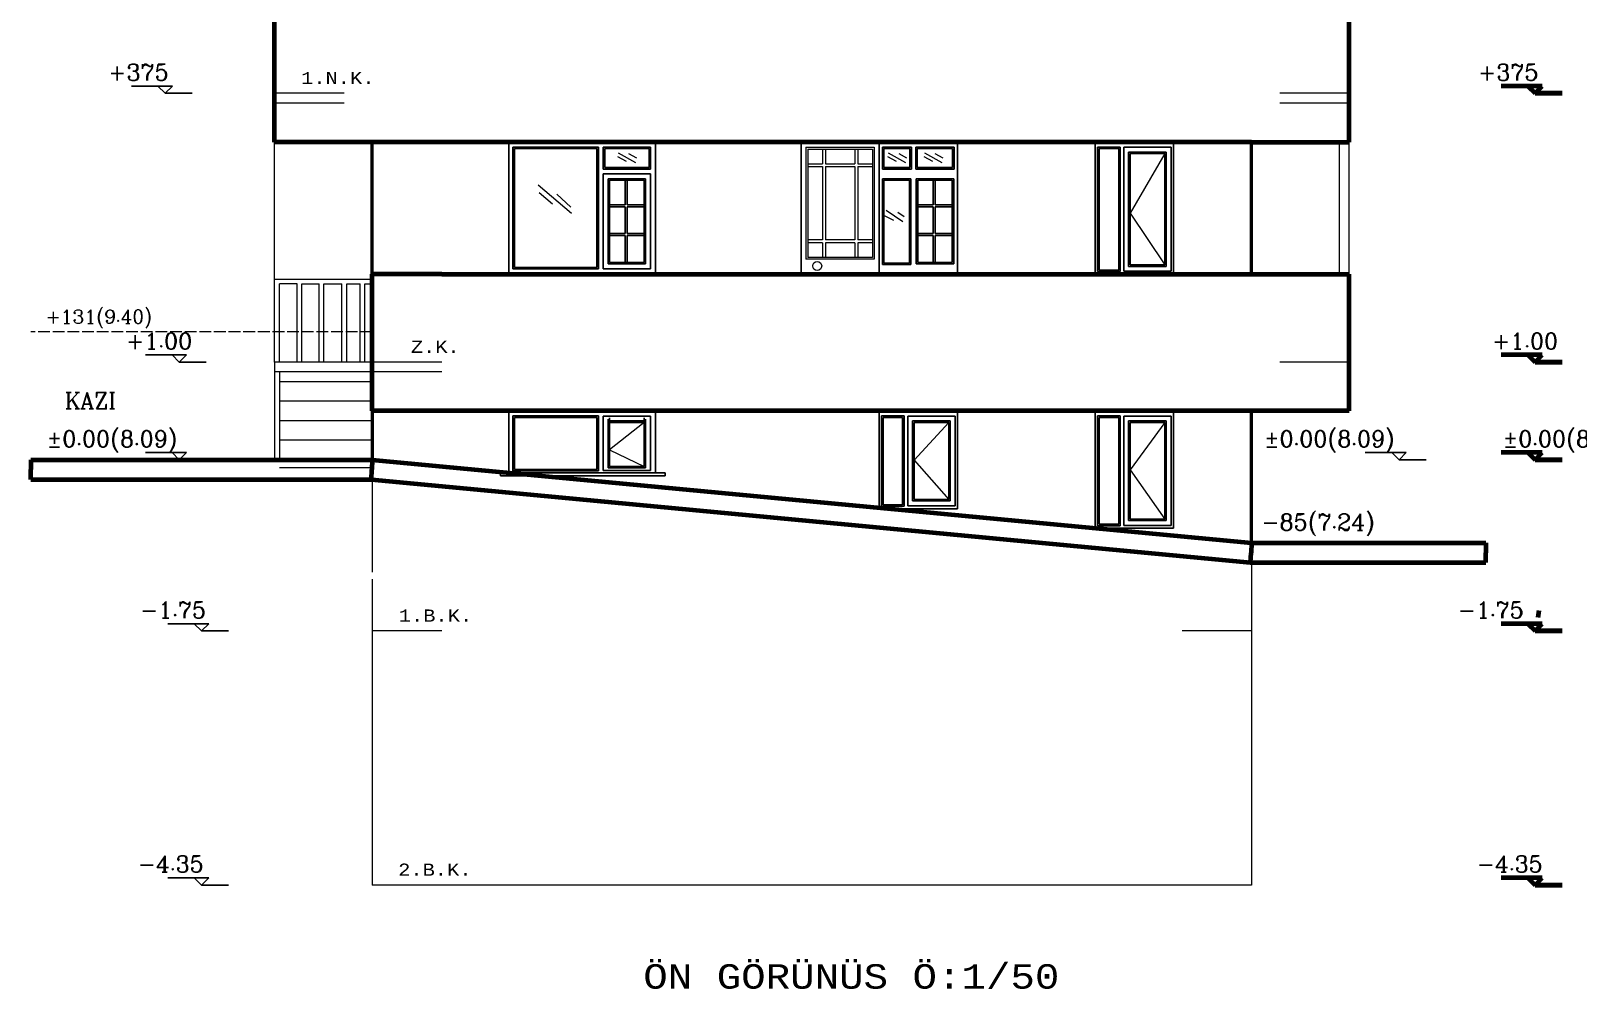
# Model space of a CAD drawing. Header units: millimetres. Extents: x 35860 to 71103, y -11298 to -8385.
# Drawn here: x 58163 to 59747, y -11105 to -10125 of the extents above; entities that cross this region are included whole.
import ezdxf
from ezdxf.enums import TextEntityAlignment as Align

# ---------------------------------------------------------------- set-up
doc = ezdxf.new("R2010")
doc.units = ezdxf.units.MM
doc.header["$MEASUREMENT"] = 0
doc.linetypes.add('ÇİZGİ1', pattern=[15, 12, -3])
doc.layers.get('0').update_dxf_attribs({"lineweight": 15})
for name, color, linetype, lineweight in [('02', 2, 'Continuous', 20), ('03_Yazı', 1, 'Continuous', 30), ('05', 4, 'Continuous', 50), ('07', 3, 'Continuous', 70), ('Merd&Balkon', 40, 'Continuous', 20)]:
    doc.layers.add(name, color=color, linetype=linetype, lineweight=lineweight)
doc.layers.add('1', color=1, linetype='Continuous')
doc.layers.add('RAK', color=110, linetype='Continuous')
doc.styles.add('C', font='')
doc.styles.add('ROMANC', font='romanc', dxfattribs={"height": 0.11})
doc.styles.get('C').set_extended_font_data('Courier New Tur')

msp = doc.modelspace()

# ---------------------------------------------------------------- linework, layer by layer
for p, q in [((58328.3, -10188.4), (58305.8, -10188.4)), ((58483.7, -10188.4), (58412.6, -10188.4)), ((59512.6, -10188.4), (59441.5, -10188.4)), ((58483.7, -10198.4), (58412.6, -10198.4)), ((59512.6, -10198.4), (59441.5, -10198.4)), ((58412.6, -10378.4), (58412.6, -10238.4)), ((58951.5, -10238.4), (58951.5, -10373.4)), ((58951.5, -10238.4), (58951.5, -10370.9)), ((58951.5, -10373.4), (58951.5, -10238.4)), ((58951.5, -10238.4), (58951.5, -10373.4)), ((58951.5, -10238.4), (58951.5, -10370.9)), ((58951.5, -10373.4), (58951.5, -10238.4)), ((58951.5, -10238.4), (58951.5, -10373.4)), ((58951.5, -10238.4), (58951.5, -10370.9)), ((58951.5, -10373.4), (58951.5, -10238.4)), ((58951.5, -10238.4), (58951.5, -10373.4)), ((58951.5, -10238.4), (58951.5, -10373.4)), ((58951.5, -10238.4), (58951.5, -10373.4)), ((58951.5, -10238.4), (58951.5, -10373.4)), ((58951.5, -10238.4), (58951.5, -10373.4)), ((58951.5, -10238.4), (58951.5, -10373.4)), ((58951.5, -10238.4), (59031.5, -10238.4)), ((58951.5, -10238.4), (59031.5, -10238.4)), ((58951.5, -10238.4), (59031.5, -10238.4)), ((58956.5, -10243.4), (58956.5, -10358.2)), ((58956.5, -10243.4), (59026.5, -10243.4)), ((58956.5, -10243.4), (58956.5, -10358.2)), ((58956.5, -10243.4), (59026.5, -10243.4)), ((58956.5, -10243.4), (58956.5, -10358.2)), ((58956.5, -10243.4), (59026.5, -10243.4)), ((58958.5, -10245.4), (58958.5, -10356.2)), ((58958.5, -10245.4), (59024.5, -10245.4)), ((58958.5, -10245.4), (58958.5, -10356.2)), ((58958.5, -10245.4), (59024.5, -10245.4)), ((58958.5, -10245.4), (58958.5, -10356.2)), ((58958.5, -10245.4), (59024.5, -10245.4)), ((58973.5, -10245.4), (58973.5, -10260.4)), ((58973.5, -10245.4), (58973.5, -10260.4)), ((58973.5, -10245.4), (58973.5, -10260.4)), ((58976.5, -10245.4), (58976.5, -10260.4)), ((58976.5, -10245.4), (58976.5, -10260.4)), ((58976.5, -10245.4), (58976.5, -10260.4)), ((59006.5, -10245.4), (59006.5, -10260.4)), ((59006.5, -10245.4), (59006.5, -10260.4)), ((59006.5, -10245.4), (59006.5, -10260.4)), ((59009.5, -10245.4), (59009.5, -10260.4)), ((59009.5, -10245.4), (59009.5, -10260.4)), ((59009.5, -10245.4), (59009.5, -10260.4)), ((59024.5, -10245.4), (59024.5, -10356.2)), ((59024.5, -10245.4), (59024.5, -10356.2)), ((59024.5, -10245.4), (59024.5, -10356.2)), ((59026.5, -10243.4), (59026.5, -10358.2)), ((59026.5, -10243.4), (59026.5, -10358.2)), ((59026.5, -10243.4), (59026.5, -10358.2)), ((59031.5, -10373.4), (59031.5, -10238.4)), ((59031.5, -10373.4), (59031.5, -10238.4)), ((59031.5, -10373), (59031.5, -10238.4)), ((59031.5, -10238.4), (59031.5, -10373.4)), ((59031.5, -10238.4), (59031.5, -10373.4)), ((59031.5, -10238.4), (59031.5, -10373.4)), ((59502.6, -10373.4), (59502.6, -10238.4)), ((59512.6, -10373.4), (59512.6, -10238.4)), ((58772.9, -10258.3), (58763.9, -10253.4)), ((58782.4, -10259.5), (58764.7, -10249.5)), ((58783.3, -10254.6), (58775.3, -10250.3)), ((58958.5, -10260.4), (58973.5, -10260.4)), ((58958.5, -10260.4), (58973.5, -10260.4)), ((58958.5, -10260.4), (58973.5, -10260.4)), ((58976.5, -10260.4), (59006.5, -10260.4)), ((58976.5, -10260.4), (59006.5, -10260.4)), ((58976.5, -10260.4), (59006.5, -10260.4)), ((59009.5, -10260.4), (59024.5, -10260.4)), ((59009.5, -10260.4), (59024.5, -10260.4)), ((59009.5, -10260.4), (59024.5, -10260.4)), ((59049.3, -10258.3), (59040.4, -10253.4)), ((59058.8, -10259.5), (59041.1, -10249.5)), ((59059.8, -10254.6), (59051.8, -10250.3)), ((59086.5, -10258.3), (59077.5, -10253.4)), ((59095.9, -10259.5), (59078.2, -10249.5)), ((59096.9, -10254.6), (59088.9, -10250.3)), ((59323.7, -10250.1), (59288.3, -10311.1)), ((58958.5, -10263.4), (58973.5, -10263.4)), ((58958.5, -10263.4), (58973.5, -10263.4)), ((58958.5, -10263.4), (58973.5, -10263.4)), ((58973.5, -10263.4), (58973.5, -10338.2)), ((58973.5, -10263.4), (58973.5, -10338.2)), ((58973.5, -10263.4), (58973.5, -10338.2)), ((58976.5, -10263.4), (58976.5, -10338.2)), ((58976.5, -10263.4), (59006.5, -10263.4)), ((58976.5, -10263.4), (58976.5, -10338.2)), ((58976.5, -10263.4), (59006.5, -10263.4)), ((58976.5, -10263.4), (58976.5, -10338.2)), ((58976.5, -10263.4), (59006.5, -10263.4)), ((59006.5, -10263.4), (59006.5, -10338.2)), ((59006.5, -10263.4), (59006.5, -10338.2)), ((59006.5, -10263.4), (59006.5, -10338.2)), ((59009.5, -10263.4), (59009.5, -10338.2)), ((59009.5, -10263.4), (59024.5, -10263.4)), ((59009.5, -10263.4), (59009.5, -10338.2)), ((59009.5, -10263.4), (59024.5, -10263.4)), ((59009.5, -10263.4), (59009.5, -10338.2)), ((59009.5, -10263.4), (59024.5, -10263.4)), ((58716.7, -10311.5), (58682.3, -10282.2)), ((58697.1, -10301.8), (58683.3, -10290.2)), ((58716, -10304.8), (58701.4, -10291.4)), ((59055.6, -10319.8), (59038.7, -10308.3)), ((59046.4, -10318.4), (59036.2, -10313.4)), ((59057.2, -10314.9), (59050.6, -10310.3)), ((59288.3, -10311.1), (59323.7, -10363.9)), ((58973.5, -10338.2), (58958.5, -10338.2)), ((58973.5, -10338.2), (58958.5, -10338.2)), ((58973.5, -10338.2), (58958.5, -10338.2)), ((59006.5, -10338.2), (58976.5, -10338.2)), ((59006.5, -10338.2), (58976.5, -10338.2)), ((59006.5, -10338.2), (58976.5, -10338.2)), ((59024.5, -10338.2), (59009.5, -10338.2)), ((59024.5, -10338.2), (59009.5, -10338.2)), ((59024.5, -10338.2), (59009.5, -10338.2)), ((58973.5, -10341.2), (58958.5, -10341.2)), ((58973.5, -10341.2), (58958.5, -10341.2)), ((58973.5, -10341.2), (58958.5, -10341.2)), ((59024.5, -10356.2), (58958.5, -10356.2)), ((59024.5, -10356.2), (58958.5, -10356.2)), ((59024.5, -10356.2), (58958.5, -10356.2)), ((58973.5, -10341.2), (58973.5, -10356.2)), ((58973.5, -10341.2), (58973.5, -10356.2)), ((58973.5, -10341.2), (58973.5, -10356.2)), ((59006.5, -10341.2), (58976.5, -10341.2)), ((58976.5, -10341.2), (58976.5, -10356.2)), ((59006.5, -10341.2), (58976.5, -10341.2)), ((58976.5, -10341.2), (58976.5, -10356.2)), ((59006.5, -10341.2), (58976.5, -10341.2)), ((58976.5, -10341.2), (58976.5, -10356.2)), ((59006.5, -10341.2), (59006.5, -10356.2)), ((59006.5, -10341.2), (59006.5, -10356.2)), ((59006.5, -10341.2), (59006.5, -10356.2)), ((59009.5, -10341.2), (59009.5, -10356.2)), ((59024.5, -10341.2), (59009.5, -10341.2)), ((59009.5, -10341.2), (59009.5, -10356.2)), ((59024.5, -10341.2), (59009.5, -10341.2)), ((59009.5, -10341.2), (59009.5, -10356.2)), ((59024.5, -10341.2), (59009.5, -10341.2)), ((59026.5, -10358.2), (58956.5, -10358.2)), ((59026.5, -10358.2), (58956.5, -10358.2)), ((59026.5, -10358.2), (58956.5, -10358.2)), ((58342.7, -10463.4), (58320.2, -10463.4)), ((58583.7, -10463.4), (58512.6, -10463.4)), ((59512.6, -10463.4), (59441.5, -10463.4)), ((58583.7, -10473.4), (58512.6, -10473.4)), ((59412.6, -10513.4), (59412.6, -10648.4)), ((58790.9, -10525.1), (58755.5, -10553.1)), ((59102.6, -10525.1), (59067.2, -10563.7)), ((59323.7, -10525.1), (59288.3, -10573.7)), ((58512.6, -10553.4), (58512.6, -10678.4)), ((58755.5, -10553.1), (58790.9, -10570.1)), ((58342.7, -10563.4), (58320.2, -10563.4)), ((59067.2, -10563.7), (59102.6, -10603.9)), ((59288.3, -10573.7), (59323.7, -10623.9)), ((59591.3, -10563.4), (59568.8, -10563.4)), ((59412.6, -10655.4), (59412.6, -10998.4)), ((58512.6, -10685.6), (58512.6, -10998.4)), ((58365.5, -10738.4), (58343, -10738.4)), ((58583.7, -10738.4), (58512.6, -10738.4)), ((59412.6, -10738.4), (59341.5, -10738.4)), ((58365.5, -10998.4), (58343, -10998.4)), ((58583.7, -10998.4), (58512.6, -10998.4)), ((59341.5, -10998.4), (58583.7, -10998.4)), ((59412.6, -10998.4), (59341.5, -10998.4))]:
    msp.add_line(p, q)
msp.add_circle((58968, -10365), 4.6)
msp.add_circle((58968, -10365), 4.6)
msp.add_circle((58968, -10365), 4.6)
at = {"layer": '02'}
for p, q in [((58412.6, -10463.4), (58412.6, -10378.4)), ((58412.6, -10378.4), (58512.6, -10378.4)), ((58435.6, -10383.4), (58417.6, -10383.4)), ((58417.6, -10463.4), (58417.6, -10383.4)), ((58435.6, -10463.4), (58435.6, -10383.4)), ((58440.6, -10463.4), (58440.6, -10383.4)), ((58440.6, -10383.4), (58458.1, -10383.4)), ((58458.1, -10463.4), (58458.1, -10383.4)), ((58463.1, -10463.4), (58463.1, -10383.4)), ((58463.1, -10383.4), (58481.5, -10383.4)), ((58481.5, -10463.4), (58481.5, -10383.4)), ((58486.5, -10463.4), (58486.5, -10383.4)), ((58486.5, -10383.4), (58500.1, -10383.4)), ((58500.1, -10463.4), (58500.1, -10383.4)), ((58505.1, -10463.4), (58505.1, -10383.4)), ((58505.1, -10383.4), (58512.6, -10383.4))]:
    msp.add_line(p, q, dxfattribs=at)
at = {"layer": '02', "linetype": 'ÇİZGİ1'}
msp.add_line((58512.6, -10432.4), (58163.2, -10432.4), dxfattribs=at)
at = {"layer": '05'}
for p, q in [((58512.6, -10373.4), (58512.6, -10238.4)), ((59412.6, -10373.4), (59412.6, -10238.4)), ((58512.6, -10513.4), (58512.6, -10563.4)), ((59412.6, -10648.4), (59412.6, -10513.4))]:
    msp.add_line(p, q, dxfattribs=at)
at = {"layer": '07'}
for p, q in [((58412.6, -10238.4), (58412.6, -10098.4)), ((59512.6, -10238.4), (59512.6, -10098.4)), ((59710.1, -10181), (59668.2, -10181)), ((59710.1, -10181), (59668.2, -10181)), ((59695.4, -10181), (59702.8, -10188.4)), ((59702.8, -10188.4), (59710.1, -10181)), ((59702.8, -10188.4), (59730.4, -10188.4)), ((59730.4, -10188.4), (59707.9, -10188.4)), ((58512.6, -10238.4), (58412.6, -10238.4)), ((59341.5, -10238.4), (58512.6, -10238.4)), ((58512.6, -10238.4), (58512.6, -10238.4)), ((59412.6, -10238.4), (59341.5, -10238.4)), ((59412.6, -10238.4), (59512.6, -10238.4)), ((59412.6, -10238.4), (59412.6, -10238.4)), ((58583.7, -10373.4), (58512.6, -10373.4)), ((58512.6, -10513.4), (58512.6, -10373.4)), ((58583.7, -10373.4), (59512.6, -10373.4)), ((59512.6, -10513.4), (59512.6, -10373.4)), ((59710.1, -10456), (59668.2, -10456)), ((59710.1, -10456), (59668.2, -10456)), ((59695.4, -10456), (59702.8, -10463.4)), ((59702.8, -10463.4), (59710.1, -10456)), ((59702.8, -10463.4), (59730.4, -10463.4)), ((59730.4, -10463.4), (59707.9, -10463.4)), ((59512.6, -10513.4), (58512.6, -10513.4)), ((59710.1, -10556), (59668.2, -10556)), ((59710.1, -10556), (59668.2, -10556)), ((59695.4, -10556), (59702.8, -10563.4)), ((59702.8, -10563.4), (59710.1, -10556)), ((58163.2, -10563.4), (58163.2, -10573.4)), ((58163.2, -10563.4), (58512.6, -10563.4)), ((58163.2, -10583.4), (58163.2, -10573.4)), ((58511.7, -10583.4), (58512.2, -10573.4)), ((58512.6, -10563.4), (58512.2, -10573.4)), ((58512.6, -10563.4), (59412.6, -10648.4)), ((59702.8, -10563.4), (59730.4, -10563.4)), ((59730.4, -10563.4), (59707.9, -10563.4)), ((58163.2, -10583.4), (58511.7, -10583.4)), ((58511.7, -10583.4), (59411.7, -10668.4)), ((59412.6, -10648.4), (59412.2, -10658.4)), ((59412.6, -10648.4), (59652.4, -10648.4)), ((59652.4, -10648.4), (59652.4, -10658.4)), ((59411.7, -10668.4), (59412.2, -10658.4)), ((59411.7, -10668.4), (59652.4, -10668.4)), ((59652.4, -10668.4), (59652.4, -10658.4)), ((59706.1, -10724.8), (59707, -10717.4)), ((59710.1, -10731), (59668.2, -10731)), ((59710.1, -10731), (59668.2, -10731)), ((59695.4, -10731), (59702.8, -10738.4)), ((59702.8, -10738.4), (59710.1, -10731)), ((59702.8, -10738.4), (59730.4, -10738.4)), ((59730.4, -10738.4), (59707.9, -10738.4)), ((59710.1, -10991), (59668.2, -10991)), ((59710.1, -10991), (59668.2, -10991)), ((59695.4, -10991), (59702.8, -10998.4)), ((59702.8, -10998.4), (59710.1, -10991)), ((59702.8, -10998.4), (59730.4, -10998.4)), ((59730.4, -10998.4), (59707.9, -10998.4))]:
    msp.add_line(p, q, dxfattribs=at)
at = {"layer": '1'}
for p, q in [((58652.4, -10373.4), (58652.4, -10238.4)), ((58652.4, -10373.4), (58652.4, -10238.4)), ((58652.4, -10373), (58652.4, -10238.4)), ((58652.4, -10238.4), (58802.4, -10238.4)), ((58656.6, -10296.4), (58656.6, -10243.4)), ((58656.6, -10296.4), (58656.6, -10243.4)), ((58656.6, -10296.4), (58656.6, -10243.4)), ((58656.6, -10243.4), (58744, -10243.4)), ((58658.1, -10291.4), (58658.1, -10244.9)), ((58658.1, -10291.4), (58658.1, -10244.9)), ((58658.1, -10244.9), (58742.5, -10244.9)), ((58658.1, -10291.4), (58658.1, -10244.9)), ((58672.4, -10238.4), (58772.4, -10238.4)), ((58672.4, -10238.4), (58772.4, -10238.4)), ((58676.6, -10243.4), (58714, -10243.4)), ((58676.6, -10243.4), (58714, -10243.4)), ((58678.1, -10244.9), (58712.5, -10244.9)), ((58678.1, -10244.9), (58712.5, -10244.9)), ((58742.5, -10288.9), (58742.5, -10244.9)), ((58742.5, -10288.9), (58742.5, -10244.9)), ((58742.5, -10288.9), (58742.5, -10244.9)), ((58744, -10293.9), (58744, -10243.4)), ((58744, -10293.9), (58744, -10243.4)), ((58744, -10293.9), (58744, -10243.4)), ((58749, -10243.4), (58749, -10265.9)), ((58749, -10243.4), (58797.4, -10243.4)), ((58749, -10243.4), (58749, -10265.9)), ((58749, -10243.4), (58797.4, -10243.4)), ((58749, -10243.4), (58749, -10265.9)), ((58749, -10243.4), (58797.4, -10243.4)), ((58750.5, -10244.9), (58750.5, -10264.4)), ((58750.5, -10244.9), (58795.9, -10244.9)), ((58750.5, -10244.9), (58750.5, -10264.4)), ((58750.5, -10244.9), (58795.9, -10244.9)), ((58750.5, -10244.9), (58750.5, -10264.4)), ((58750.5, -10244.9), (58795.9, -10244.9)), ((58795.9, -10244.9), (58795.9, -10264.4)), ((58795.9, -10244.9), (58795.9, -10264.4)), ((58795.9, -10244.9), (58795.9, -10264.4)), ((58797.4, -10243.4), (58797.4, -10265.9)), ((58797.4, -10243.4), (58797.4, -10265.9)), ((58797.4, -10243.4), (58797.4, -10265.9)), ((58802.4, -10238.4), (58802.4, -10373.4)), ((58802.4, -10238.4), (58802.4, -10370.9)), ((58802.4, -10373.4), (58802.4, -10238.4)), ((58802.4, -10238.4), (58802.4, -10373.4)), ((58802.4, -10238.4), (58802.4, -10370.9)), ((58802.4, -10373.4), (58802.4, -10238.4)), ((58802.4, -10238.4), (58802.4, -10373.4)), ((58802.4, -10238.4), (58802.4, -10370.9)), ((58802.4, -10373.4), (58802.4, -10238.4)), ((58802.4, -10238.4), (58802.4, -10373.4)), ((58802.4, -10238.4), (58802.4, -10373.4)), ((58802.4, -10238.4), (58802.4, -10373.4)), ((58802.4, -10238.4), (58802.4, -10373.4)), ((58802.4, -10238.4), (58802.4, -10373.4)), ((58802.4, -10238.4), (58802.4, -10373.4)), ((59031.5, -10238.4), (59081.5, -10238.4)), ((59031.5, -10238.4), (59081.5, -10238.4)), ((59031.5, -10238.4), (59111.5, -10238.4)), ((59031.5, -10373.4), (59031.5, -10238.4)), ((59034.7, -10265.9), (59034.7, -10243.4)), ((59034.7, -10243.4), (59064.5, -10243.4)), ((59036.2, -10244.9), (59063, -10244.9)), ((59036.2, -10264.4), (59036.2, -10244.9)), ((59059.7, -10243.4), (59064.5, -10243.4)), ((59061.2, -10244.9), (59063, -10244.9)), ((59063, -10244.9), (59063, -10264.4)), ((59063, -10244.9), (59063, -10264.4)), ((59063, -10244.9), (59063, -10264.4)), ((59064.5, -10243.4), (59064.5, -10265.9)), ((59064.5, -10243.4), (59064.5, -10265.9)), ((59064.5, -10243.4), (59064.5, -10265.9)), ((59069, -10243.4), (59108.1, -10243.4)), ((59069, -10243.4), (59069, -10265.9)), ((59069, -10244.9), (59069, -10264.4)), ((59069, -10244.9), (59069, -10264.4)), ((59070.5, -10244.9), (59106.6, -10244.9)), ((59070.5, -10244.9), (59070.5, -10264.4)), ((59106.6, -10244.9), (59106.6, -10264.4)), ((59106.6, -10244.9), (59106.6, -10264.4)), ((59106.6, -10244.9), (59106.6, -10264.4)), ((59108.1, -10243.4), (59108.1, -10265.9)), ((59108.1, -10243.4), (59108.1, -10265.9)), ((59108.1, -10243.4), (59108.1, -10265.9)), ((59111.5, -10238.4), (59111.5, -10373.4)), ((59111.5, -10238.4), (59111.5, -10370.9)), ((59111.5, -10373.4), (59111.5, -10238.4)), ((59111.5, -10238.4), (59111.5, -10373.4)), ((59111.5, -10238.4), (59111.5, -10370.9)), ((59111.5, -10373.4), (59111.5, -10238.4)), ((59111.5, -10238.4), (59111.5, -10373.4)), ((59111.5, -10238.4), (59111.5, -10370.9)), ((59111.5, -10373.4), (59111.5, -10238.4)), ((59252.6, -10238.4), (59302.6, -10238.4)), ((59252.6, -10238.4), (59302.6, -10238.4)), ((59252.6, -10238.4), (59332.6, -10238.4)), ((59252.6, -10238.4), (59302.6, -10238.4)), ((59252.6, -10238.4), (59302.6, -10238.4)), ((59252.6, -10238.4), (59332.6, -10238.4)), ((59252.6, -10373.4), (59252.6, -10238.4)), ((59252.6, -10373.4), (59252.6, -10238.4)), ((59252.6, -10373.4), (59252.6, -10238.4)), ((59255.1, -10370.8), (59255.1, -10243.4)), ((59255.1, -10243.4), (59278.1, -10243.4)), ((59256.6, -10369.3), (59256.6, -10244.9)), ((59256.6, -10244.9), (59276.6, -10244.9)), ((59276.6, -10369.3), (59276.6, -10244.9)), ((59278.1, -10370.8), (59278.1, -10243.4)), ((59281.8, -10243.6), (59281.8, -10311.1)), ((59281.8, -10243.6), (59330.2, -10243.6)), ((59281.8, -10243.6), (59281.8, -10311.1)), ((59281.8, -10243.6), (59330.2, -10243.6)), ((59281.8, -10243.6), (59281.8, -10311.1)), ((59281.8, -10243.6), (59330.2, -10243.6)), ((59330.2, -10243.6), (59330.2, -10311.1)), ((59330.2, -10243.6), (59330.2, -10311.1)), ((59330.2, -10243.6), (59330.2, -10311.1)), ((59332.6, -10238.4), (59332.6, -10373.4)), ((59332.6, -10238.4), (59332.6, -10373.4)), ((59332.6, -10238.4), (59332.6, -10373.4)), ((59332.6, -10238.4), (59332.6, -10373.4)), ((59332.6, -10238.4), (59332.6, -10373.4)), ((59332.6, -10238.4), (59332.6, -10373.4)), ((59332.6, -10373.4), (59332.6, -10238.4)), ((59332.6, -10373.4), (59332.6, -10238.4)), ((59332.6, -10373.4), (59332.6, -10238.4)), ((59286.8, -10248.6), (59325.2, -10248.6)), ((59286.8, -10248.6), (59325.2, -10248.6)), ((59286.8, -10248.6), (59325.2, -10248.6)), ((59286.8, -10308.4), (59286.8, -10248.6)), ((59286.8, -10308.4), (59286.8, -10248.6)), ((59286.8, -10308.4), (59286.8, -10248.6)), ((59288.3, -10250.1), (59323.7, -10250.1)), ((59288.3, -10250.1), (59323.7, -10250.1)), ((59288.3, -10250.1), (59323.7, -10250.1)), ((59288.3, -10308.4), (59288.3, -10250.1)), ((59288.3, -10308.4), (59288.3, -10250.1)), ((59288.3, -10308.4), (59288.3, -10250.1)), ((59323.7, -10250.1), (59323.7, -10311.1)), ((59323.7, -10250.1), (59323.7, -10311.1)), ((59323.7, -10250.1), (59323.7, -10311.1)), ((59325.2, -10248.6), (59325.2, -10311.1)), ((59325.2, -10248.6), (59325.2, -10311.1)), ((59325.2, -10248.6), (59325.2, -10311.1)), ((58742.5, -10366.5), (58742.5, -10272.4)), ((58742.5, -10366.5), (58742.5, -10272.4)), ((58742.5, -10366.5), (58742.5, -10272.4)), ((58744, -10368), (58744, -10270.9)), ((58744, -10368), (58744, -10270.9)), ((58744, -10368), (58744, -10270.9)), ((58797.4, -10265.9), (58749, -10265.9)), ((58797.4, -10265.9), (58749, -10265.9)), ((58797.4, -10265.9), (58749, -10265.9)), ((58749, -10270.9), (58749, -10368)), ((58749, -10270.9), (58797.4, -10270.9)), ((58749, -10270.9), (58749, -10368)), ((58749, -10270.9), (58797.4, -10270.9)), ((58749, -10270.9), (58749, -10368)), ((58749, -10270.9), (58797.4, -10270.9)), ((58795.9, -10264.4), (58750.5, -10264.4)), ((58795.9, -10264.4), (58750.5, -10264.4)), ((58795.9, -10264.4), (58750.5, -10264.4)), ((58754, -10363), (58754, -10275.9)), ((58754, -10275.9), (58792.4, -10275.9)), ((58754, -10363), (58754, -10275.9)), ((58754, -10275.9), (58792.4, -10275.9)), ((58754, -10363), (58754, -10275.9)), ((58754, -10275.9), (58792.4, -10275.9)), ((58755.5, -10361.5), (58755.5, -10277.4)), ((58755.5, -10277.4), (58790.9, -10277.4)), ((58755.5, -10361.5), (58755.5, -10277.4)), ((58755.5, -10277.4), (58790.9, -10277.4)), ((58755.5, -10361.5), (58755.5, -10277.4)), ((58755.5, -10277.4), (58790.9, -10277.4)), ((58771.4, -10277.4), (58771.4, -10302.6)), ((58771.4, -10277.4), (58771.4, -10302.6)), ((58771.4, -10277.4), (58771.4, -10302.6)), ((58773.4, -10277.4), (58773.4, -10302.6)), ((58773.4, -10277.4), (58773.4, -10302.6)), ((58773.4, -10277.4), (58773.4, -10302.6)), ((58790.9, -10277.4), (58790.9, -10361.5)), ((58790.9, -10277.4), (58790.9, -10361.5)), ((58790.9, -10277.4), (58790.9, -10361.5)), ((58792.4, -10275.9), (58792.4, -10363)), ((58792.4, -10275.9), (58792.4, -10363)), ((58792.4, -10275.9), (58792.4, -10363)), ((58797.4, -10270.9), (58797.4, -10368)), ((58797.4, -10270.9), (58797.4, -10368)), ((58797.4, -10270.9), (58797.4, -10368)), ((59064.5, -10265.9), (59034.7, -10265.9)), ((59034.7, -10363.6), (59034.7, -10275.9)), ((59034.7, -10275.9), (59064, -10275.9)), ((59063, -10264.4), (59036.2, -10264.4)), ((59036.2, -10277.4), (59062.5, -10277.4)), ((59036.2, -10362.1), (59036.2, -10277.4)), ((59062.5, -10277.4), (59062.5, -10361.5)), ((59062.5, -10277.4), (59062.5, -10361.5)), ((59062.5, -10277.4), (59062.5, -10362.1)), ((59064, -10275.9), (59064, -10363)), ((59064, -10275.9), (59064, -10363)), ((59064, -10275.9), (59064, -10363.6)), ((59108.1, -10265.9), (59069, -10265.9)), ((59069.4, -10363), (59069.4, -10275.9)), ((59069.4, -10275.9), (59107.8, -10275.9)), ((59069.4, -10363), (59069.4, -10275.9)), ((59069.4, -10275.9), (59107.8, -10275.9)), ((59069.4, -10363), (59069.4, -10275.9)), ((59069.4, -10275.9), (59107.8, -10275.9)), ((59106.6, -10264.4), (59070.5, -10264.4)), ((59070.9, -10361.5), (59070.9, -10277.4)), ((59070.9, -10277.4), (59106.3, -10277.4)), ((59070.9, -10361.5), (59070.9, -10277.4)), ((59070.9, -10277.4), (59106.3, -10277.4)), ((59070.9, -10361.5), (59070.9, -10277.4)), ((59070.9, -10277.4), (59106.3, -10277.4)), ((59086.8, -10277.4), (59086.8, -10302.6)), ((59086.8, -10277.4), (59086.8, -10302.6)), ((59086.8, -10277.4), (59086.8, -10302.6)), ((59088.8, -10277.4), (59088.8, -10302.6)), ((59088.8, -10277.4), (59088.8, -10302.6)), ((59088.8, -10277.4), (59088.8, -10302.6)), ((59106.3, -10277.4), (59106.3, -10361.5)), ((59106.3, -10277.4), (59106.3, -10361.5)), ((59106.3, -10277.4), (59106.3, -10361.5)), ((59107.8, -10275.9), (59107.8, -10363)), ((59107.8, -10275.9), (59107.8, -10363)), ((59107.8, -10275.9), (59107.8, -10363)), ((58656.6, -10368), (58656.6, -10283.4)), ((58656.6, -10368), (58656.6, -10283.4)), ((58656.6, -10368), (58656.6, -10283.4)), ((58658.1, -10366.5), (58658.1, -10284.9)), ((58658.1, -10366.5), (58658.1, -10284.9)), ((58658.1, -10366.5), (58658.1, -10284.9)), ((58755.5, -10302.6), (58771.4, -10302.6)), ((58755.5, -10302.6), (58771.4, -10302.6)), ((58755.5, -10302.6), (58771.4, -10302.6)), ((58755.5, -10304.6), (58771.4, -10304.6)), ((58755.5, -10304.6), (58771.4, -10304.6)), ((58755.5, -10304.6), (58771.4, -10304.6)), ((58771.4, -10304.6), (58771.4, -10331.7)), ((58771.4, -10304.6), (58771.4, -10331.7)), ((58771.4, -10304.6), (58771.4, -10331.7)), ((58773.4, -10302.6), (58790.9, -10302.6)), ((58773.4, -10302.6), (58790.9, -10302.6)), ((58773.4, -10302.6), (58790.9, -10302.6)), ((58773.4, -10304.6), (58773.4, -10331.7)), ((58773.4, -10304.6), (58790.9, -10304.6)), ((58773.4, -10304.6), (58773.4, -10331.7)), ((58773.4, -10304.6), (58790.9, -10304.6)), ((58773.4, -10304.6), (58773.4, -10331.7)), ((58773.4, -10304.6), (58790.9, -10304.6)), ((59070.9, -10302.6), (59086.8, -10302.6)), ((59070.9, -10302.6), (59086.8, -10302.6)), ((59070.9, -10302.6), (59086.8, -10302.6)), ((59070.9, -10304.6), (59086.8, -10304.6)), ((59070.9, -10304.6), (59086.8, -10304.6)), ((59070.9, -10304.6), (59086.8, -10304.6)), ((59086.8, -10304.6), (59086.8, -10331.7)), ((59086.8, -10304.6), (59086.8, -10331.7)), ((59086.8, -10304.6), (59086.8, -10331.7)), ((59088.8, -10302.6), (59106.3, -10302.6)), ((59088.8, -10302.6), (59106.3, -10302.6)), ((59088.8, -10302.6), (59106.3, -10302.6)), ((59088.8, -10304.6), (59088.8, -10331.7)), ((59088.8, -10304.6), (59106.3, -10304.6)), ((59088.8, -10304.6), (59088.8, -10331.7)), ((59088.8, -10304.6), (59106.3, -10304.6)), ((59088.8, -10304.6), (59088.8, -10331.7)), ((59088.8, -10304.6), (59106.3, -10304.6)), ((59286.8, -10308.4), (59286.8, -10358.6)), ((59286.8, -10308.4), (59286.8, -10358.6)), ((59286.8, -10308.4), (59286.8, -10365.4)), ((59288.3, -10308.4), (59288.3, -10357.1)), ((59288.3, -10308.4), (59288.3, -10357.1)), ((59288.3, -10308.4), (59288.3, -10363.9)), ((59281.8, -10363.6), (59281.8, -10311.1)), ((59281.8, -10363.6), (59281.8, -10311.1)), ((59281.8, -10370.4), (59281.8, -10311.1)), ((59323.7, -10357.1), (59323.7, -10311.1)), ((59323.7, -10357.1), (59323.7, -10311.1)), ((59323.7, -10363.9), (59323.7, -10311.1)), ((59325.2, -10358.6), (59325.2, -10311.1)), ((59325.2, -10358.6), (59325.2, -10311.1)), ((59325.2, -10365.4), (59325.2, -10311.1)), ((59330.2, -10363.6), (59330.2, -10311.1)), ((59330.2, -10363.6), (59330.2, -10311.1)), ((59330.2, -10370.4), (59330.2, -10311.1)), ((58755.5, -10331.7), (58771.4, -10331.7)), ((58755.5, -10331.7), (58771.4, -10331.7)), ((58755.5, -10331.7), (58771.4, -10331.7)), ((58771.4, -10333.9), (58755.5, -10333.9)), ((58771.4, -10333.9), (58755.5, -10333.9)), ((58771.4, -10333.9), (58755.5, -10333.9)), ((58771.4, -10333.9), (58771.4, -10361.5)), ((58771.4, -10333.9), (58771.4, -10361.5)), ((58771.4, -10333.9), (58771.4, -10361.5)), ((58773.4, -10331.7), (58791, -10331.7)), ((58773.4, -10331.7), (58791, -10331.7)), ((58773.4, -10331.7), (58791, -10331.7)), ((58773.4, -10333.9), (58773.4, -10361.5)), ((58790.9, -10333.9), (58773.4, -10333.9)), ((58773.4, -10333.9), (58773.4, -10361.5)), ((58790.9, -10333.9), (58773.4, -10333.9)), ((58773.4, -10333.9), (58773.4, -10361.5)), ((58790.9, -10333.9), (58773.4, -10333.9)), ((59070.9, -10331.7), (59086.8, -10331.7)), ((59070.9, -10331.7), (59086.8, -10331.7)), ((59070.9, -10331.7), (59086.8, -10331.7)), ((59086.8, -10333.9), (59070.9, -10333.9)), ((59086.8, -10333.9), (59070.9, -10333.9)), ((59086.8, -10333.9), (59070.9, -10333.9)), ((59086.8, -10333.9), (59086.8, -10361.5)), ((59086.8, -10333.9), (59086.8, -10361.5)), ((59086.8, -10333.9), (59086.8, -10361.5)), ((59088.8, -10331.7), (59106.4, -10331.7)), ((59088.8, -10331.7), (59106.4, -10331.7)), ((59088.8, -10331.7), (59106.4, -10331.7)), ((59088.8, -10333.9), (59088.8, -10361.5)), ((59106.3, -10333.9), (59088.8, -10333.9)), ((59088.8, -10333.9), (59088.8, -10361.5)), ((59106.3, -10333.9), (59088.8, -10333.9)), ((59088.8, -10333.9), (59088.8, -10361.5)), ((59106.3, -10333.9), (59088.8, -10333.9)), ((58744, -10368), (58656.6, -10368)), ((58742.5, -10366.5), (58658.1, -10366.5)), ((58714, -10368), (58676.6, -10368)), ((58714, -10368), (58676.6, -10368)), ((58712.5, -10366.5), (58678.1, -10366.5)), ((58712.5, -10366.5), (58678.1, -10366.5)), ((58797.4, -10368), (58749, -10368)), ((58797.4, -10368), (58749, -10368)), ((58797.4, -10368), (58749, -10368)), ((58792.4, -10363), (58754, -10363)), ((58792.4, -10363), (58754, -10363)), ((58792.4, -10363), (58754, -10363)), ((58790.9, -10361.5), (58755.5, -10361.5)), ((58790.9, -10361.5), (58755.5, -10361.5)), ((58790.9, -10361.5), (58755.5, -10361.5)), ((59064, -10363.6), (59034.7, -10363.6)), ((59062.5, -10362.1), (59036.2, -10362.1)), ((59107.8, -10363), (59069.4, -10363)), ((59107.8, -10363), (59069.4, -10363)), ((59107.8, -10363), (59069.4, -10363)), ((59106.3, -10361.5), (59070.9, -10361.5)), ((59106.3, -10361.5), (59070.9, -10361.5)), ((59106.3, -10361.5), (59070.9, -10361.5)), ((59255.1, -10370.8), (59272.7, -10370.8)), ((59256.6, -10369.3), (59271.2, -10369.3)), ((59256.9, -10370.8), (59278.1, -10370.8)), ((59256.9, -10370.8), (59272.7, -10370.8)), ((59258.4, -10369.3), (59276.6, -10369.3)), ((59258.4, -10369.3), (59271.2, -10369.3)), ((59281.8, -10370.4), (59330.2, -10370.4)), ((59281.8, -10370.4), (59330.2, -10370.4)), ((59281.8, -10370.4), (59330.2, -10370.4)), ((59286.8, -10365.4), (59325.2, -10365.4)), ((59286.8, -10365.4), (59325.2, -10365.4)), ((59286.8, -10365.4), (59325.2, -10365.4)), ((59288.3, -10363.9), (59323.7, -10363.9)), ((59288.3, -10363.9), (59323.7, -10363.9)), ((59288.3, -10363.9), (59323.7, -10363.9)), ((59252.6, -10373.4), (59332.6, -10373.4)), ((58652.4, -10513.4), (58802.4, -10513.4)), ((58652.4, -10513.4), (58802.4, -10513.4)), ((58652.4, -10536.7), (58652.4, -10513.4)), ((58652.4, -10536.7), (58652.4, -10513.4)), ((58652.4, -10576.6), (58652.4, -10513.4)), ((58672.4, -10513.4), (58772.4, -10513.4)), ((58672.4, -10513.4), (58772.4, -10513.4)), ((58802.4, -10513.4), (58802.4, -10536.7)), ((58802.4, -10513.4), (58802.4, -10536.7)), ((58802.4, -10513.4), (58802.4, -10536.7)), ((58802.4, -10513.4), (58802.4, -10536.7)), ((58802.4, -10513.4), (58802.4, -10536.7)), ((58802.4, -10513.4), (58802.4, -10536.7)), ((58802.4, -10536.7), (58802.4, -10513.4)), ((58802.4, -10536.7), (58802.4, -10513.4)), ((58802.4, -10536.7), (58802.4, -10513.4)), ((58802.4, -10513.4), (58802.4, -10536.7)), ((58802.4, -10513.4), (58802.4, -10536.7)), ((58802.4, -10513.4), (58802.4, -10536.7)), ((58802.4, -10513.4), (58802.4, -10536.7)), ((58802.4, -10513.4), (58802.4, -10536.7)), ((58802.4, -10513.4), (58802.4, -10536.7)), ((58802.4, -10536.7), (58802.4, -10513.4)), ((58802.4, -10536.7), (58802.4, -10513.4)), ((58802.4, -10576.6), (58802.4, -10513.4)), ((59031.5, -10513.4), (59081.5, -10513.4)), ((59031.5, -10513.4), (59081.5, -10513.4)), ((59031.5, -10513.4), (59111.5, -10513.4)), ((59031.5, -10513.4), (59081.5, -10513.4)), ((59031.5, -10513.4), (59081.5, -10513.4)), ((59031.5, -10513.4), (59111.5, -10513.4)), ((59031.5, -10613.4), (59031.5, -10513.4)), ((59031.5, -10613.4), (59031.5, -10513.4)), ((59031.5, -10613.4), (59031.5, -10513.4)), ((59111.5, -10513.4), (59111.5, -10613.4)), ((59111.5, -10513.4), (59111.5, -10613.4)), ((59111.5, -10513.4), (59111.5, -10613.4)), ((59111.5, -10513.4), (59111.5, -10613.4)), ((59111.5, -10513.4), (59111.5, -10613.4)), ((59111.5, -10513.4), (59111.5, -10613.4)), ((59111.5, -10613.4), (59111.5, -10513.4)), ((59111.5, -10613.4), (59111.5, -10513.4)), ((59111.5, -10613.4), (59111.5, -10513.4)), ((59252.6, -10513.4), (59302.6, -10513.4)), ((59252.6, -10513.4), (59302.6, -10513.4)), ((59252.6, -10513.4), (59332.6, -10513.4)), ((59252.6, -10513.4), (59302.6, -10513.4)), ((59252.6, -10513.4), (59302.6, -10513.4)), ((59252.6, -10513.4), (59332.6, -10513.4)), ((59252.6, -10633.4), (59252.6, -10513.4)), ((59252.6, -10633.4), (59252.6, -10513.4)), ((59252.6, -10633.4), (59252.6, -10513.4)), ((59332.6, -10513.4), (59332.6, -10633.4)), ((59332.6, -10513.4), (59332.6, -10633.4)), ((59332.6, -10513.4), (59332.6, -10633.4)), ((59332.6, -10513.4), (59332.6, -10633.4)), ((59332.6, -10513.4), (59332.6, -10633.4)), ((59332.6, -10513.4), (59332.6, -10633.4)), ((59332.6, -10633.4), (59332.6, -10513.4)), ((59332.6, -10633.4), (59332.6, -10513.4)), ((59332.6, -10633.4), (59332.6, -10513.4)), ((58656.6, -10518.4), (58744, -10518.4)), ((58656.6, -10574.7), (58656.6, -10518.4)), ((58658.1, -10519.9), (58742.5, -10519.9)), ((58658.1, -10573.2), (58658.1, -10519.9)), ((58676.6, -10518.4), (58714, -10518.4)), ((58676.6, -10518.4), (58714, -10518.4)), ((58678.1, -10519.9), (58712.5, -10519.9)), ((58678.1, -10519.9), (58712.5, -10519.9)), ((58742.5, -10573.2), (58742.5, -10519.9)), ((58744, -10574.7), (58744, -10518.4)), ((58749, -10518.6), (58749, -10536.1)), ((58749, -10518.6), (58797.4, -10518.6)), ((58749, -10518.6), (58749, -10536.1)), ((58749, -10518.6), (58797.4, -10518.6)), ((58749, -10518.6), (58749, -10536.1)), ((58749, -10518.6), (58797.4, -10518.6)), ((58749, -10526.8), (58749, -10536.1)), ((58749, -10526.8), (58749, -10536.1)), ((58754, -10536.1), (58754, -10521.8)), ((58754, -10536.1), (58754, -10521.8)), ((58754, -10523.6), (58792.4, -10523.6)), ((58754, -10523.6), (58792.4, -10523.6)), ((58754, -10523.6), (58792.4, -10523.6)), ((58754, -10536.1), (58754, -10523.6)), ((58754, -10536.1), (58754, -10523.6)), ((58754, -10536.1), (58754, -10523.6)), ((58755.5, -10549.4), (58755.5, -10520.3)), ((58755.5, -10549.4), (58755.5, -10520.3)), ((58755.5, -10525.1), (58790.9, -10525.1)), ((58755.5, -10525.1), (58790.9, -10525.1)), ((58755.5, -10525.1), (58790.9, -10525.1)), ((58755.5, -10549.4), (58755.5, -10525.1)), ((58755.5, -10549.4), (58755.5, -10525.1)), ((58755.5, -10549.4), (58755.5, -10525.1)), ((58790.9, -10520.3), (58790.9, -10536.1)), ((58790.9, -10520.3), (58790.9, -10536.1)), ((58790.9, -10525.1), (58790.9, -10536.1)), ((58790.9, -10525.1), (58790.9, -10536.1)), ((58790.9, -10525.1), (58790.9, -10536.1)), ((58792.4, -10521.8), (58792.4, -10536.1)), ((58792.4, -10521.8), (58792.4, -10536.1)), ((58792.4, -10523.6), (58792.4, -10536.1)), ((58792.4, -10523.6), (58792.4, -10536.1)), ((58792.4, -10523.6), (58792.4, -10536.1)), ((58797.4, -10518.6), (58797.4, -10536.1)), ((58797.4, -10518.6), (58797.4, -10536.1)), ((58797.4, -10518.6), (58797.4, -10536.1)), ((58797.4, -10526.8), (58797.4, -10536.1)), ((58797.4, -10526.8), (58797.4, -10536.1)), ((59033.9, -10610.8), (59033.9, -10518.4)), ((59033.9, -10518.4), (59057, -10518.4)), ((59035.4, -10609.3), (59035.4, -10519.9)), ((59035.4, -10519.9), (59055.5, -10519.9)), ((59055.5, -10609.3), (59055.5, -10519.9)), ((59057, -10610.8), (59057, -10518.4)), ((59060.7, -10518.6), (59060.7, -10561.1)), ((59060.7, -10518.6), (59109.1, -10518.6)), ((59060.7, -10518.6), (59060.7, -10561.1)), ((59060.7, -10518.6), (59109.1, -10518.6)), ((59060.7, -10518.6), (59060.7, -10561.1)), ((59060.7, -10518.6), (59109.1, -10518.6)), ((59065.7, -10523.6), (59104.1, -10523.6)), ((59065.7, -10523.6), (59104.1, -10523.6)), ((59065.7, -10523.6), (59104.1, -10523.6)), ((59065.7, -10561.1), (59065.7, -10523.6)), ((59065.7, -10561.1), (59065.7, -10523.6)), ((59065.7, -10561.1), (59065.7, -10523.6)), ((59067.2, -10525.1), (59102.6, -10525.1)), ((59067.2, -10525.1), (59102.6, -10525.1)), ((59067.2, -10525.1), (59102.6, -10525.1)), ((59067.2, -10561.1), (59067.2, -10525.1)), ((59067.2, -10561.1), (59067.2, -10525.1)), ((59067.2, -10561.1), (59067.2, -10525.1)), ((59102.6, -10525.1), (59102.6, -10561.1)), ((59102.6, -10525.1), (59102.6, -10561.1)), ((59102.6, -10525.1), (59102.6, -10561.1)), ((59104.1, -10523.6), (59104.1, -10561.1)), ((59104.1, -10523.6), (59104.1, -10561.1)), ((59104.1, -10523.6), (59104.1, -10561.1)), ((59109.1, -10518.6), (59109.1, -10561.1)), ((59109.1, -10518.6), (59109.1, -10561.1)), ((59109.1, -10518.6), (59109.1, -10561.1)), ((59255.1, -10630.8), (59255.1, -10518.4)), ((59255.1, -10518.4), (59278.1, -10518.4)), ((59256.6, -10629.3), (59256.6, -10519.9)), ((59256.6, -10519.9), (59276.6, -10519.9)), ((59276.6, -10629.3), (59276.6, -10519.9)), ((59278.1, -10630.8), (59278.1, -10518.4)), ((59281.8, -10518.6), (59281.8, -10571.1)), ((59281.8, -10518.6), (59330.2, -10518.6)), ((59281.8, -10518.6), (59281.8, -10571.1)), ((59281.8, -10518.6), (59330.2, -10518.6)), ((59281.8, -10518.6), (59281.8, -10571.1)), ((59281.8, -10518.6), (59330.2, -10518.6)), ((59286.8, -10523.6), (59325.2, -10523.6)), ((59286.8, -10523.6), (59325.2, -10523.6)), ((59286.8, -10523.6), (59325.2, -10523.6)), ((59286.8, -10571.1), (59286.8, -10523.6)), ((59286.8, -10571.1), (59286.8, -10523.6)), ((59286.8, -10571.1), (59286.8, -10523.6)), ((59288.3, -10525.1), (59323.7, -10525.1)), ((59288.3, -10525.1), (59323.7, -10525.1)), ((59288.3, -10525.1), (59323.7, -10525.1)), ((59288.3, -10571.1), (59288.3, -10525.1)), ((59288.3, -10571.1), (59288.3, -10525.1)), ((59288.3, -10571.1), (59288.3, -10525.1)), ((59323.7, -10525.1), (59323.7, -10571.1)), ((59323.7, -10525.1), (59323.7, -10571.1)), ((59323.7, -10525.1), (59323.7, -10571.1)), ((59325.2, -10523.6), (59325.2, -10571.1)), ((59325.2, -10523.6), (59325.2, -10571.1)), ((59325.2, -10523.6), (59325.2, -10571.1)), ((59330.2, -10518.6), (59330.2, -10571.1)), ((59330.2, -10518.6), (59330.2, -10571.1)), ((59330.2, -10518.6), (59330.2, -10571.1)), ((58749, -10574.4), (58749, -10536.1)), ((58754, -10536.1), (58754, -10571.6)), ((58790.9, -10570.1), (58790.9, -10536.1)), ((58792.4, -10571.6), (58792.4, -10536.1)), ((58797.4, -10574.4), (58797.4, -10536.1)), ((58755.5, -10549.4), (58755.5, -10570.1)), ((59060.7, -10603.6), (59060.7, -10561.1)), ((59060.7, -10603.6), (59060.7, -10561.1)), ((59060.7, -10610.4), (59060.7, -10561.1)), ((59065.7, -10561.1), (59065.7, -10598.6)), ((59065.7, -10561.1), (59065.7, -10598.6)), ((59065.7, -10561.1), (59065.7, -10605.4)), ((59067.2, -10561.1), (59067.2, -10597.1)), ((59067.2, -10561.1), (59067.2, -10597.1)), ((59067.2, -10561.1), (59067.2, -10603.9)), ((59102.6, -10597.1), (59102.6, -10561.1)), ((59102.6, -10597.1), (59102.6, -10561.1)), ((59102.6, -10603.9), (59102.6, -10561.1)), ((59104.1, -10598.6), (59104.1, -10561.1)), ((59104.1, -10598.6), (59104.1, -10561.1)), ((59104.1, -10605.4), (59104.1, -10561.1)), ((59109.1, -10603.6), (59109.1, -10561.1)), ((59109.1, -10603.6), (59109.1, -10561.1)), ((59109.1, -10610.4), (59109.1, -10561.1)), ((58643.9, -10579.6), (58643.9, -10576.6)), ((58643.9, -10579.6), (58643.9, -10576.6)), ((58643.9, -10579.6), (58643.9, -10576.6)), ((58643.9, -10576.6), (58812.4, -10576.6)), ((58656.6, -10574.7), (58744, -10574.7)), ((58658.1, -10573.2), (58742.5, -10573.2)), ((58663.9, -10576.6), (58782.4, -10576.6)), ((58663.9, -10576.6), (58782.4, -10576.6)), ((58704.1, -10574.7), (58742.5, -10574.7)), ((58704.1, -10574.7), (58742.5, -10574.7)), ((58705.6, -10573.2), (58741, -10573.2)), ((58705.6, -10573.2), (58741, -10573.2)), ((58797.4, -10574.4), (58749, -10574.4)), ((58749, -10576.6), (58797.4, -10576.6)), ((58749, -10576.6), (58797.4, -10576.6)), ((58749, -10576.6), (58797.4, -10576.6)), ((58754, -10571.6), (58792.4, -10571.6)), ((58754, -10571.6), (58792.4, -10571.6)), ((58754, -10571.6), (58792.4, -10571.6)), ((58755.5, -10570.1), (58790.9, -10570.1)), ((58755.5, -10570.1), (58790.9, -10570.1)), ((58755.5, -10570.1), (58790.9, -10570.1)), ((58802.4, -10574), (58802.4, -10574)), ((58802.4, -10574), (58802.4, -10576.6)), ((58802.4, -10574), (58802.4, -10574)), ((58802.4, -10574), (58802.4, -10576.6)), ((58802.4, -10574), (58802.4, -10574)), ((58802.4, -10574), (58802.4, -10576.6)), ((58812.4, -10576.6), (58812.4, -10579.6)), ((58812.4, -10576.6), (58812.4, -10579.6)), ((58812.4, -10576.6), (58812.4, -10579.6)), ((59281.8, -10623.6), (59281.8, -10571.1)), ((59281.8, -10623.6), (59281.8, -10571.1)), ((59281.8, -10630.4), (59281.8, -10571.1)), ((59286.8, -10571.1), (59286.8, -10618.6)), ((59286.8, -10571.1), (59286.8, -10618.6)), ((59286.8, -10571.1), (59286.8, -10625.4)), ((59288.3, -10571.1), (59288.3, -10617.1)), ((59288.3, -10571.1), (59288.3, -10617.1)), ((59288.3, -10571.1), (59288.3, -10623.9)), ((59323.7, -10617.1), (59323.7, -10571.1)), ((59323.7, -10617.1), (59323.7, -10571.1)), ((59323.7, -10623.9), (59323.7, -10571.1)), ((59325.2, -10618.6), (59325.2, -10571.1)), ((59325.2, -10618.6), (59325.2, -10571.1)), ((59325.2, -10625.4), (59325.2, -10571.1)), ((59330.2, -10623.6), (59330.2, -10571.1)), ((59330.2, -10623.6), (59330.2, -10571.1)), ((59330.2, -10630.4), (59330.2, -10571.1)), ((58812.4, -10579.6), (58643.9, -10579.6)), ((58782.4, -10579.6), (58663.9, -10579.6)), ((58782.4, -10579.6), (58663.9, -10579.6)), ((59035.4, -10609.3), (59050.1, -10609.3)), ((59037.3, -10609.3), (59055.5, -10609.3)), ((59037.3, -10609.3), (59050.1, -10609.3)), ((59065.7, -10605.4), (59104.1, -10605.4)), ((59065.7, -10605.4), (59104.1, -10605.4)), ((59065.7, -10605.4), (59104.1, -10605.4)), ((59067.2, -10603.9), (59102.6, -10603.9)), ((59067.2, -10603.9), (59102.6, -10603.9)), ((59067.2, -10603.9), (59102.6, -10603.9)), ((59031.5, -10613.4), (59111.5, -10613.4)), ((59033.9, -10610.8), (59051.6, -10610.8)), ((59035.8, -10610.8), (59057, -10610.8)), ((59035.8, -10610.8), (59051.6, -10610.8)), ((59060.7, -10610.4), (59109.1, -10610.4)), ((59060.7, -10610.4), (59109.1, -10610.4)), ((59060.7, -10610.4), (59109.1, -10610.4)), ((59286.8, -10625.4), (59325.2, -10625.4)), ((59286.8, -10625.4), (59325.2, -10625.4)), ((59286.8, -10625.4), (59325.2, -10625.4)), ((59288.3, -10623.9), (59323.7, -10623.9)), ((59288.3, -10623.9), (59323.7, -10623.9)), ((59288.3, -10623.9), (59323.7, -10623.9)), ((59252.6, -10633.4), (59332.6, -10633.4)), ((59255.1, -10630.8), (59272.7, -10630.8)), ((59256.6, -10629.3), (59271.2, -10629.3)), ((59256.9, -10630.8), (59278.1, -10630.8)), ((59256.9, -10630.8), (59272.7, -10630.8)), ((59258.4, -10629.3), (59276.6, -10629.3)), ((59258.4, -10629.3), (59271.2, -10629.3)), ((59281.8, -10630.4), (59330.2, -10630.4)), ((59281.8, -10630.4), (59330.2, -10630.4)), ((59281.8, -10630.4), (59330.2, -10630.4))]:
    msp.add_line(p, q, dxfattribs=at)
at = {"layer": 'Merd&Balkon'}
for p, q in [((58512.6, -10463.4), (58412.6, -10463.4)), ((58412.6, -10463.4), (58412.6, -10473.4)), ((58412.6, -10473.4), (58412.6, -10563.4)), ((58512.6, -10473.4), (58412.6, -10473.4)), ((58412.6, -10473.4), (58412.6, -10563.4)), ((58417.6, -10473.4), (58417.6, -10563.4)), ((58512.6, -10483.4), (58417.6, -10483.4)), ((58512.6, -10503.4), (58417.6, -10503.4)), ((58512.6, -10523.4), (58417.6, -10523.4)), ((58512.6, -10543.4), (58417.6, -10543.4)), ((58417.6, -10553.4), (58417.6, -10563.4)), ((58512.6, -10571.4), (58417.6, -10571.4))]:
    msp.add_line(p, q, dxfattribs=at)
at = {"layer": 'RAK'}
for p, q in [((58308, -10181), (58266, -10181)), ((58308, -10181), (58266, -10181)), ((58293.2, -10181), (58300.6, -10188.4)), ((58300.6, -10188.4), (58308, -10181)), ((58300.6, -10188.4), (58328.3, -10188.4)), ((58322.4, -10456), (58280.5, -10456)), ((58322.4, -10456), (58280.5, -10456)), ((58307.7, -10456), (58315, -10463.4)), ((58315, -10463.4), (58322.4, -10456)), ((58315, -10463.4), (58342.7, -10463.4)), ((58322.4, -10556), (58280.5, -10556)), ((58322.4, -10556), (58280.5, -10556)), ((58307.7, -10556), (58315, -10563.4)), ((58315, -10563.4), (58322.4, -10556)), ((59570.9, -10556), (59529, -10556)), ((59570.9, -10556), (59529, -10556)), ((59556.2, -10556), (59563.6, -10563.4)), ((59563.6, -10563.4), (59570.9, -10556)), ((58315, -10563.4), (58342.7, -10563.4)), ((59563.6, -10563.4), (59591.3, -10563.4)), ((58345.2, -10731), (58303.2, -10731)), ((58345.2, -10731), (58303.2, -10731)), ((58330.4, -10731), (58337.8, -10738.4)), ((58337.8, -10738.4), (58345.2, -10731)), ((58337.8, -10738.4), (58365.5, -10738.4)), ((58345.2, -10991), (58303.2, -10991)), ((58345.2, -10991), (58303.2, -10991)), ((58330.4, -10991), (58337.8, -10998.4)), ((58337.8, -10998.4), (58345.2, -10991)), ((58337.8, -10998.4), (58365.5, -10998.4))]:
    msp.add_line(p, q, dxfattribs=at)

# ---------------------------------------------------------------- texts
at = {"layer": '03_Yazı'}
for s, height, style, p in [('+375', 16.8, 'ROMANC', (58242.3, -10175.3)), ('+375', 16.8, 'ROMANC', (59644.4, -10175.3)), ('+131(9.40)', 14, 'ROMANC', (58178.2, -10423.9)), ('+1.00', 16.8, 'ROMANC', (58260.6, -10450.3)), ('+1.00', 16.8, 'ROMANC', (59658.7, -10450.3)), ('KAZI', 16.8, 'ROMANC', (58197.8, -10511.3)), ('%%P0.00(8.09)', 16.8, 'ROMANC', (58179.4, -10550.3)), ('%%P0.00(8.09)', 16.8, 'ROMANC', (59425.4, -10550.3)), ('%%P0.00(8.09)', 16.8, 'ROMANC', (59669.7, -10550.3)), ('-85(7.24)', 16.8, 'ROMANC', (59422.5, -10635.5)), ('-1.75', 16.8, 'ROMANC', (58274.8, -10725.3)), ('-1.75', 16.8, 'ROMANC', (59623.6, -10725.3)), ('-4.35', 16.8, 'ROMANC', (58272.4, -10985.3)), ('-4.35', 16.8, 'ROMANC', (59643, -10985.3)), ('ÖN GÖRÜNÜS Ö:1/50', 25, 'C', (58790, -11104.4))]:
    msp.add_text(s, height=height, dxfattribs=dict(at, style=style)).set_placement(p)
at = {"layer": '03_Yazı', "style": 'C'}
for tag, p in [('1.N.K.', (58477.3, -10172.7)), ('Z.K.', (58577.1, -10447.7)), ('1.B.K.', (58577.3, -10722.7)), ('2.B.K.', (58576.7, -10982.7))]:
    msp.add_attdef(tag, text='A:10.00m2', height=12.5, dxfattribs=at).set_placement(p, align=Align.MIDDLE_CENTER)

doc.saveas('drawing.dxf')
